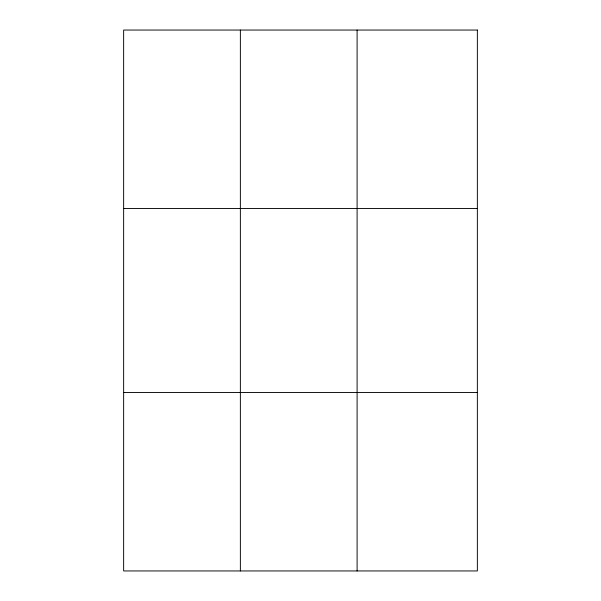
<?xml version="1.0" encoding="UTF-8"?>
<svg xmlns="http://www.w3.org/2000/svg" width="601" height="601" viewBox="0 0 601 601"><rect width="100%" height="100%" fill="white"/><g stroke="black" fill="none" stroke-linecap="round" stroke-linejoin="round"><path stroke-width="0.9" d="M240.37 570.95L240.37 30.05M357.099 570.95L357.099 30.05M123.641 208.547L477.359 208.547M123.641 392.453L477.359 392.453M477.359 30.05L477.359 570.95L123.641 570.95L123.641 30.05L477.359 30.05"/></g></svg>
